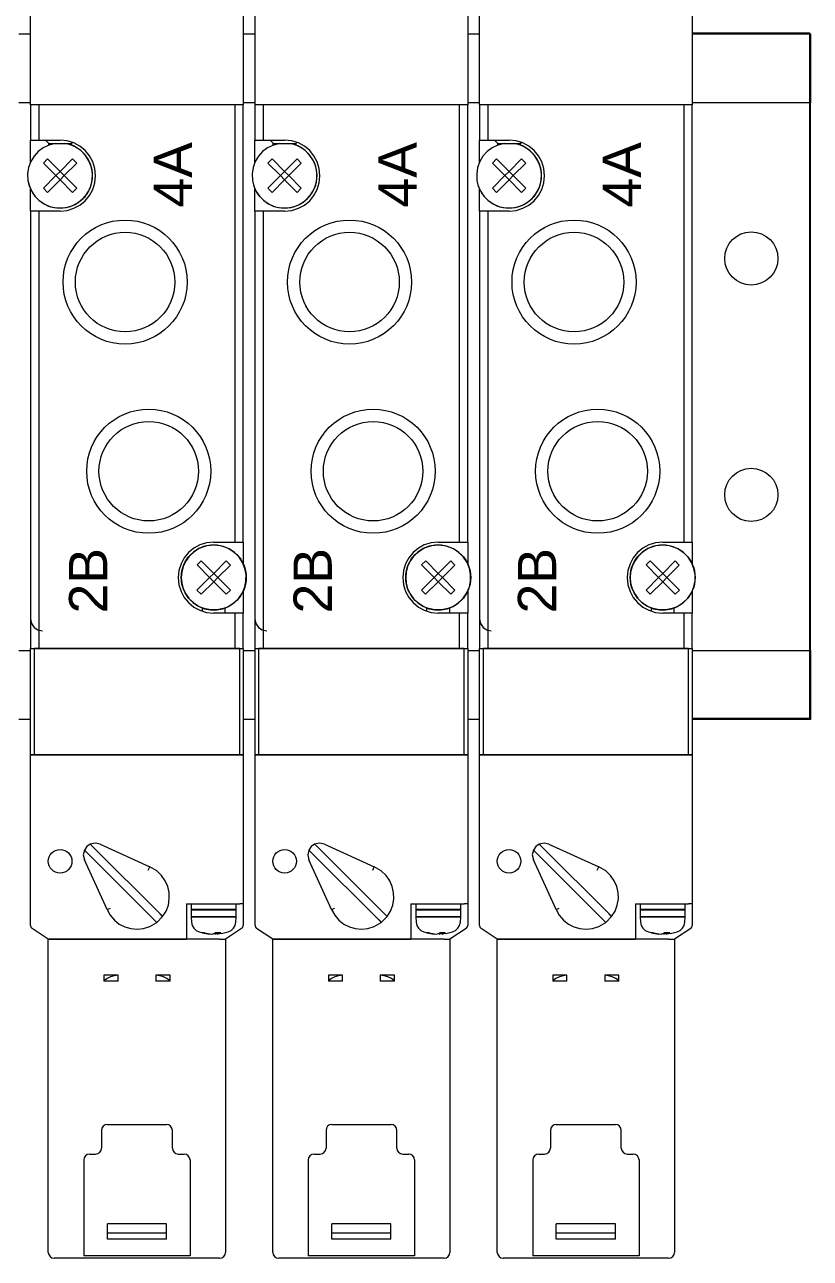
# Model space of a CAD drawing. Header units: millimetres. Extents: x 21 to 785, y 28 to 272.
# Drawn here: x 718.2 to 784.7, y 63 to 167.4 of the extents above; entities that cross this region are included whole.
import ezdxf

# ---------------------------------------------------------------- set-up
doc = ezdxf.new("R2010")
doc.units = ezdxf.units.MM

msp = doc.modelspace()

# ---------------------------------------------------------------- linework, layer by layer
at = {"color": 7, "lineweight": 0}
for points in [[(736.75, 175.06), (736.75, 160.62)], [(755.74, 175.06), (755.74, 160.62)], [(774.74, 175.06), (774.74, 160.62)], [(718.75, 160.62), (718.75, 173.22)], [(737.75, 160.62), (737.75, 173.22)], [(756.74, 160.62), (756.74, 173.22)], [(717.75, 166.63), (718.75, 166.63)], [(736.75, 166.63), (737.75, 166.63)], [(755.74, 166.63), (756.74, 166.63)], [(774.74, 166.71), (784.66, 166.71), (784.66, 108.71), (774.74, 108.71)], [(774.74, 166.63), (784.74, 166.63)], [(784.74, 166.63), (784.74, 166.51)], [(784.74, 166.51), (784.74, 160.82)], [(718.75, 160.79), (717.75, 160.79)], [(737.74, 160.79), (736.75, 160.79)], [(756.74, 160.79), (755.74, 160.79)], [(784.74, 160.79), (774.74, 160.79)], [(784.74, 160.82), (784.74, 160.79)], [(784.74, 114.45), (784.74, 160.79)], [(718.75, 160.63), (718.75, 157.63)], [(719.05, 160.62), (718.75, 160.62)], [(719.05, 160.63), (719.44, 160.63)], [(736.45, 160.62), (719.05, 160.62)], [(719.44, 160.63), (736.05, 160.63)], [(719.44, 160.63), (719.44, 157.63)], [(736.05, 160.63), (736.44, 160.63)], [(736.05, 123.62), (736.05, 160.63)], [(736.75, 160.62), (736.45, 160.62)], [(736.74, 123.62), (736.74, 160.63)], [(737.74, 160.63), (737.74, 157.63)], [(738.05, 160.62), (737.75, 160.62)], [(738.04, 160.63), (738.44, 160.63)], [(755.45, 160.62), (738.05, 160.62)], [(738.44, 160.63), (755.05, 160.63)], [(738.44, 160.63), (738.44, 157.63)], [(755.05, 160.63), (755.44, 160.63)], [(755.05, 123.62), (755.05, 160.63)], [(755.74, 160.62), (755.45, 160.62)], [(755.74, 123.62), (755.74, 160.63)], [(756.74, 160.63), (756.74, 157.63)], [(757.04, 160.62), (756.74, 160.62)], [(757.04, 160.63), (757.44, 160.63)], [(774.44, 160.62), (757.04, 160.62)], [(757.44, 160.63), (774.05, 160.63)], [(757.44, 160.63), (757.44, 157.63)], [(774.05, 160.63), (774.44, 160.63)], [(774.05, 123.62), (774.05, 160.63)], [(774.74, 160.62), (774.44, 160.62)], [(774.74, 123.62), (774.74, 160.63)], [(718.75, 155.77), (718.75, 157.63)], [(718.75, 157.63), (719.44, 157.63)], [(719.44, 157.63), (721.25, 157.63)], [(720.02, 157.62), (720.3, 157.34)], [(721.25, 151.62), (721.85, 151.69), (722.41, 151.86), (722.92, 152.14), (723.37, 152.5), (723.73, 152.95), (724.01, 153.46), (724.18, 154.02), (724.25, 154.62), (724.18, 155.23), (724.01, 155.79), (723.73, 156.3), (723.37, 156.75), (722.92, 157.11), (722.41, 157.39), (721.85, 157.56), (721.25, 157.63)], [(737.74, 155.77), (737.74, 157.63)], [(737.74, 157.63), (738.44, 157.63)], [(738.44, 157.63), (740.24, 157.63)], [(739.02, 157.62), (739.3, 157.34)], [(740.24, 151.62), (740.85, 151.69), (741.41, 151.86), (741.92, 152.14), (742.37, 152.5), (742.73, 152.95), (743.01, 153.46), (743.18, 154.02), (743.24, 154.62), (743.18, 155.23), (743.01, 155.79), (742.73, 156.3), (742.37, 156.75), (741.92, 157.11), (741.41, 157.39), (740.85, 157.56), (740.24, 157.63)], [(756.74, 155.77), (756.74, 157.63)], [(756.74, 157.63), (757.44, 157.63)], [(757.44, 157.63), (759.24, 157.63)], [(758.01, 157.62), (758.29, 157.34)], [(759.24, 151.62), (759.85, 151.69), (760.41, 151.86), (760.92, 152.14), (761.36, 152.5), (761.73, 152.95), (762.01, 153.46), (762.18, 154.02), (762.24, 154.62), (762.18, 155.23), (762.01, 155.79), (761.73, 156.3), (761.36, 156.75), (760.92, 157.11), (760.41, 157.39), (759.85, 157.56), (759.24, 157.63)], [(720.84, 157.35), (720.3, 157.21), (719.81, 156.98), (719.39, 156.66), (719.04, 156.26), (718.76, 155.81), (718.58, 155.31), (718.5, 154.78), (718.53, 154.22), (718.61, 153.85), (718.74, 153.5), (718.91, 153.17), (719.13, 152.87)], [(720.84, 157.35), (720.3, 157.21), (719.81, 156.98), (719.39, 156.66), (719.04, 156.26), (718.76, 155.81), (718.58, 155.31), (718.5, 154.78), (718.53, 154.22), (718.65, 153.73), (718.85, 153.29), (719.12, 152.89), (719.45, 152.54), (719.84, 152.26), (720.28, 152.05), (720.75, 151.92), (721.25, 151.88)], [(719.49, 152.51), (719.95, 152.2), (720.45, 151.99), (720.97, 151.89), (721.5, 151.89), (722.02, 151.99), (722.51, 152.18), (722.96, 152.48), (723.36, 152.87), (723.67, 153.33), (723.88, 153.83), (723.98, 154.35), (723.99, 154.88), (723.89, 155.4), (723.69, 155.89), (723.4, 156.34), (723.01, 156.74), (722.7, 156.96), (722.37, 157.14), (722.02, 157.27), (721.65, 157.35)], [(720.29, 157.21), (720.29, 157.35)], [(720.3, 157.34), (722.2, 157.34)], [(721.25, 151.88), (721.8, 151.93), (722.32, 152.09), (722.78, 152.35), (723.19, 152.68), (723.53, 153.09), (723.78, 153.56), (723.94, 154.07), (724, 154.63), (723.95, 155.13), (723.82, 155.6), (723.61, 156.03), (723.33, 156.42), (722.99, 156.76), (722.59, 157.03), (722.14, 157.23), (721.65, 157.35)], [(722.2, 157.34), (722.29, 157.44)], [(722.2, 157.35), (722.2, 157.21)], [(739.84, 157.35), (739.3, 157.21), (738.81, 156.98), (738.39, 156.66), (738.03, 156.26), (737.76, 155.81), (737.58, 155.31), (737.5, 154.78), (737.52, 154.22), (737.61, 153.85), (737.73, 153.5), (737.91, 153.17), (738.13, 152.87)], [(739.84, 157.35), (739.3, 157.21), (738.81, 156.98), (738.39, 156.66), (738.03, 156.26), (737.76, 155.81), (737.58, 155.31), (737.5, 154.78), (737.52, 154.22), (737.64, 153.73), (737.84, 153.29), (738.11, 152.89), (738.45, 152.54), (738.84, 152.26), (739.27, 152.05), (739.74, 151.92), (740.24, 151.88)], [(738.48, 152.51), (738.95, 152.2), (739.45, 151.99), (739.97, 151.89), (740.49, 151.89), (741.01, 151.99), (741.51, 152.18), (741.96, 152.48), (742.36, 152.87), (742.67, 153.33), (742.88, 153.83), (742.98, 154.35), (742.98, 154.88), (742.89, 155.4), (742.69, 155.89), (742.39, 156.34), (742, 156.74), (741.7, 156.96), (741.37, 157.14), (741.02, 157.27), (740.65, 157.35)], [(739.29, 157.21), (739.29, 157.35)], [(739.3, 157.34), (741.2, 157.34)], [(740.24, 151.88), (740.8, 151.93), (741.31, 152.09), (741.78, 152.35), (742.19, 152.68), (742.52, 153.09), (742.78, 153.56), (742.94, 154.07), (742.99, 154.63), (742.95, 155.13), (742.82, 155.6), (742.61, 156.03), (742.33, 156.42), (741.98, 156.76), (741.58, 157.03), (741.14, 157.23), (740.65, 157.35)], [(741.2, 157.34), (741.29, 157.44)], [(741.2, 157.35), (741.2, 157.21)], [(758.84, 157.35), (758.3, 157.21), (757.81, 156.98), (757.39, 156.66), (757.03, 156.26), (756.76, 155.81), (756.58, 155.31), (756.5, 154.78), (756.52, 154.22), (756.6, 153.85), (756.73, 153.5), (756.91, 153.17), (757.13, 152.87)], [(758.84, 157.35), (758.3, 157.21), (757.81, 156.98), (757.39, 156.66), (757.03, 156.26), (756.76, 155.81), (756.58, 155.31), (756.5, 154.78), (756.52, 154.22), (756.64, 153.73), (756.84, 153.29), (757.11, 152.89), (757.45, 152.54), (757.84, 152.26), (758.27, 152.05), (758.74, 151.92), (759.24, 151.88)], [(757.48, 152.51), (757.94, 152.2), (758.44, 151.99), (758.96, 151.89), (759.49, 151.89), (760.01, 151.99), (760.5, 152.18), (760.96, 152.48), (761.36, 152.87), (761.67, 153.33), (761.87, 153.83), (761.98, 154.35), (761.98, 154.88), (761.88, 155.4), (761.69, 155.89), (761.39, 156.34), (761, 156.74), (760.7, 156.96), (760.37, 157.14), (760.02, 157.27), (759.65, 157.35)], [(758.29, 157.21), (758.29, 157.35)], [(758.29, 157.34), (760.19, 157.34)], [(759.24, 151.88), (759.8, 151.93), (760.31, 152.09), (760.78, 152.35), (761.19, 152.68), (761.52, 153.09), (761.78, 153.56), (761.94, 154.07), (761.99, 154.63), (761.95, 155.13), (761.82, 155.6), (761.61, 156.03), (761.33, 156.42), (760.98, 156.76), (760.58, 157.03), (760.14, 157.23), (759.65, 157.35)], [(760.19, 157.34), (760.29, 157.44)], [(760.19, 157.35), (760.19, 157.21)], [(720.19, 156.04), (719.84, 155.69)], [(720.89, 154.63), (719.84, 155.69)], [(721.25, 154.98), (720.19, 156.04)], [(721.25, 154.98), (722.3, 156.04)], [(721.6, 154.63), (722.66, 155.69)], [(722.66, 155.69), (722.3, 156.04)], [(739.19, 156.04), (738.83, 155.69)], [(739.89, 154.63), (738.83, 155.69)], [(740.24, 154.98), (739.19, 156.04)], [(740.24, 154.98), (741.3, 156.04)], [(740.6, 154.63), (741.66, 155.69)], [(741.66, 155.69), (741.3, 156.04)], [(758.18, 156.04), (757.83, 155.69)], [(758.89, 154.63), (757.83, 155.69)], [(759.24, 154.98), (758.18, 156.04)], [(759.24, 154.98), (760.3, 156.04)], [(759.6, 154.63), (760.65, 155.69)], [(760.65, 155.69), (760.3, 156.04)], [(719.84, 153.57), (720.89, 154.63)], [(720.89, 154.63), (721.25, 154.98)], [(720.89, 154.63), (721.25, 154.27)], [(721.25, 154.98), (721.6, 154.63)], [(721.25, 154.27), (721.6, 154.63)], [(722.66, 153.57), (721.6, 154.63)], [(738.83, 153.57), (739.89, 154.63)], [(739.89, 154.63), (740.24, 154.98)], [(739.89, 154.63), (740.24, 154.27)], [(740.24, 154.98), (740.6, 154.63)], [(740.24, 154.27), (740.6, 154.63)], [(741.66, 153.57), (740.6, 154.63)], [(757.83, 153.57), (758.89, 154.63)], [(758.89, 154.63), (759.24, 154.98)], [(758.89, 154.63), (759.24, 154.27)], [(759.24, 154.98), (759.6, 154.63)], [(759.24, 154.27), (759.6, 154.63)], [(760.65, 153.57), (759.6, 154.63)], [(718.75, 151.62), (718.75, 153.48)], [(719.84, 153.57), (720.19, 153.21)], [(720.19, 153.21), (721.25, 154.27)], [(722.3, 153.21), (721.25, 154.27)], [(722.3, 153.21), (722.66, 153.57)], [(737.74, 151.62), (737.74, 153.48)], [(738.83, 153.57), (739.19, 153.21)], [(739.19, 153.21), (740.24, 154.27)], [(741.3, 153.21), (740.24, 154.27)], [(741.3, 153.21), (741.66, 153.57)], [(756.74, 151.62), (756.74, 153.48)], [(757.83, 153.57), (758.18, 153.21)], [(758.18, 153.21), (759.24, 154.27)], [(760.3, 153.21), (759.24, 154.27)], [(760.3, 153.21), (760.65, 153.57)], [(719.44, 151.62), (718.75, 151.62)], [(718.75, 151.62), (718.75, 114.62)], [(721.25, 151.62), (719.44, 151.62)], [(719.44, 151.62), (719.44, 114.62)], [(738.44, 151.62), (737.74, 151.62)], [(737.74, 151.62), (737.74, 114.62)], [(740.24, 151.62), (738.44, 151.62)], [(738.44, 151.62), (738.44, 114.62)], [(757.44, 151.62), (756.74, 151.62)], [(756.74, 151.62), (756.74, 114.62)], [(759.24, 151.62), (757.44, 151.62)], [(757.44, 151.62), (757.44, 114.62)], [(734.24, 123.62), (733.64, 123.56), (733.08, 123.39), (732.57, 123.11), (732.12, 122.74), (731.76, 122.3), (731.48, 121.79), (731.31, 121.23), (731.25, 120.62), (731.31, 120.02), (731.48, 119.45), (731.76, 118.94), (732.12, 118.5), (732.57, 118.13), (733.08, 117.86), (733.64, 117.68), (734.24, 117.62)], [(732.49, 118.51), (732.95, 118.2), (733.45, 117.99), (733.97, 117.89), (734.5, 117.89), (735.02, 117.98), (735.51, 118.18), (735.96, 118.48), (736.36, 118.87), (736.67, 119.33), (736.88, 119.83), (736.98, 120.35), (736.99, 120.88), (736.89, 121.39), (736.69, 121.89), (736.4, 122.34), (736.01, 122.74), (735.55, 123.05), (735.05, 123.26), (734.53, 123.36), (734, 123.37), (733.48, 123.27), (732.99, 123.07), (732.53, 122.78), (732.13, 122.39), (731.86, 121.98), (731.66, 121.55), (731.54, 121.09), (731.5, 120.63), (731.54, 120.16), (731.66, 119.7), (731.86, 119.27), (732.13, 118.87)], [(734.24, 123.62), (736.05, 123.62)], [(736.05, 123.62), (736.74, 123.62)], [(736.74, 123.62), (736.74, 121.77)], [(753.24, 123.62), (752.64, 123.56), (752.07, 123.39), (751.57, 123.11), (751.12, 122.74), (750.76, 122.3), (750.48, 121.79), (750.3, 121.23), (750.24, 120.62), (750.3, 120.02), (750.48, 119.45), (750.76, 118.94), (751.12, 118.5), (751.57, 118.13), (752.07, 117.86), (752.64, 117.68), (753.24, 117.62)], [(751.49, 118.51), (751.95, 118.2), (752.45, 117.99), (752.97, 117.89), (753.49, 117.89), (754.01, 117.98), (754.51, 118.18), (754.96, 118.48), (755.36, 118.87), (755.67, 119.33), (755.88, 119.83), (755.98, 120.35), (755.98, 120.88), (755.89, 121.39), (755.69, 121.89), (755.39, 122.34), (755, 122.74), (754.54, 123.05), (754.04, 123.26), (753.52, 123.36), (753, 123.37), (752.48, 123.27), (751.98, 123.07), (751.53, 122.78), (751.13, 122.39), (750.85, 121.98), (750.66, 121.55), (750.54, 121.09), (750.5, 120.63), (750.54, 120.16), (750.66, 119.7), (750.85, 119.27), (751.13, 118.87)], [(753.24, 123.62), (755.05, 123.62)], [(755.05, 123.62), (755.74, 123.62)], [(755.74, 123.62), (755.74, 121.77)], [(772.24, 123.62), (771.64, 123.56), (771.07, 123.39), (770.56, 123.11), (770.12, 122.74), (769.75, 122.3), (769.48, 121.79), (769.3, 121.23), (769.24, 120.62), (769.3, 120.02), (769.48, 119.45), (769.75, 118.94), (770.12, 118.5), (770.56, 118.13), (771.07, 117.86), (771.64, 117.68), (772.24, 117.62)], [(770.48, 118.51), (770.95, 118.2), (771.44, 117.99), (771.97, 117.89), (772.49, 117.89), (773.01, 117.98), (773.5, 118.18), (773.96, 118.48), (774.36, 118.87), (774.67, 119.33), (774.87, 119.83), (774.98, 120.35), (774.98, 120.88), (774.88, 121.39), (774.69, 121.89), (774.39, 122.34), (774, 122.74), (773.54, 123.05), (773.04, 123.26), (772.52, 123.36), (771.99, 123.37), (771.48, 123.27), (770.98, 123.07), (770.53, 122.78), (770.13, 122.39), (769.85, 121.98), (769.65, 121.55), (769.53, 121.09), (769.49, 120.63), (769.53, 120.16), (769.65, 119.7), (769.85, 119.27), (770.13, 118.87)], [(772.24, 123.62), (774.05, 123.62)], [(774.05, 123.62), (774.74, 123.62)], [(774.74, 123.62), (774.74, 121.77)], [(733.19, 122.04), (732.84, 121.69)], [(733.89, 120.63), (732.84, 121.69)], [(734.25, 120.98), (733.19, 122.04)], [(734.25, 120.97), (735.3, 122.03)], [(734.6, 120.62), (735.66, 121.68)], [(735.66, 121.68), (735.3, 122.03)], [(752.19, 122.04), (751.83, 121.69)], [(752.89, 120.63), (751.83, 121.69)], [(753.25, 120.98), (752.19, 122.04)], [(753.24, 120.97), (754.3, 122.03)], [(753.6, 120.62), (754.66, 121.68)], [(754.66, 121.68), (754.3, 122.03)], [(771.18, 122.04), (770.83, 121.69)], [(771.89, 120.63), (770.83, 121.69)], [(772.24, 120.98), (771.18, 122.04)], [(772.24, 120.97), (773.3, 122.03)], [(772.59, 120.62), (773.65, 121.68)], [(773.65, 121.68), (773.3, 122.03)], [(732.83, 119.56), (733.89, 120.62)], [(733.19, 119.21), (734.25, 120.27)], [(733.89, 120.63), (734.25, 120.98)], [(733.89, 120.63), (734.25, 120.27)], [(734.25, 120.98), (734.6, 120.63)], [(734.25, 120.27), (734.6, 120.63)], [(735.31, 119.21), (734.25, 120.27)], [(735.66, 119.57), (734.6, 120.63)], [(751.83, 119.56), (752.89, 120.62)], [(752.18, 119.21), (753.24, 120.27)], [(752.89, 120.63), (753.25, 120.98)], [(752.89, 120.63), (753.25, 120.27)], [(753.25, 120.98), (753.6, 120.63)], [(753.25, 120.27), (753.6, 120.63)], [(754.3, 119.21), (753.25, 120.27)], [(754.66, 119.57), (753.6, 120.63)], [(770.83, 119.56), (771.89, 120.62)], [(771.18, 119.21), (772.24, 120.27)], [(771.89, 120.63), (772.24, 120.98)], [(771.89, 120.63), (772.24, 120.27)], [(772.24, 120.98), (772.6, 120.63)], [(772.24, 120.27), (772.6, 120.63)], [(773.3, 119.21), (772.24, 120.27)], [(773.66, 119.57), (772.6, 120.63)], [(732.83, 119.56), (733.19, 119.21)], [(735.31, 119.21), (735.66, 119.57)], [(736.74, 119.48), (736.74, 117.62)], [(751.83, 119.56), (752.18, 119.21)], [(754.3, 119.21), (754.66, 119.57)], [(755.74, 119.48), (755.74, 117.62)], [(770.83, 119.56), (771.18, 119.21)], [(773.3, 119.21), (773.66, 119.57)], [(774.74, 119.48), (774.74, 117.62)], [(733.29, 117.78), (733.29, 118.04)], [(735.2, 118.04), (735.2, 117.62)], [(752.29, 117.78), (752.29, 118.04)], [(754.19, 118.04), (754.19, 117.62)], [(771.29, 117.78), (771.29, 118.04)], [(773.19, 118.04), (773.19, 117.62)], [(718.75, 117.12), (718.83, 116.73), (719.04, 116.41), (719.36, 116.2), (719.75, 116.12)], [(736.05, 117.62), (734.24, 117.62)], [(736.74, 117.62), (736.05, 117.62)], [(736.05, 114.62), (736.05, 117.62)], [(736.74, 114.62), (736.74, 117.62)], [(737.74, 117.12), (737.82, 116.73), (738.04, 116.41), (738.36, 116.2), (738.74, 116.12)], [(755.05, 117.62), (753.24, 117.62)], [(755.74, 117.62), (755.05, 117.62)], [(755.05, 114.62), (755.05, 117.62)], [(755.74, 114.62), (755.74, 117.62)], [(756.74, 117.12), (756.82, 116.73), (757.04, 116.41), (757.35, 116.2), (757.74, 116.12)], [(774.05, 117.62), (772.24, 117.62)], [(774.74, 117.62), (774.05, 117.62)], [(774.05, 114.62), (774.05, 117.62)], [(774.74, 114.62), (774.74, 117.62)], [(717.75, 114.46), (718.75, 114.46)], [(718.75, 114.63), (719.05, 114.63)], [(718.75, 105.63), (718.75, 114.63)], [(736.45, 114.63), (719.05, 114.63)], [(719.05, 114.63), (719.05, 105.63)], [(719.05, 114.62), (719.44, 114.62)], [(719.44, 114.62), (736.05, 114.62)], [(736.05, 114.62), (736.44, 114.62)], [(736.45, 114.63), (736.75, 114.63)], [(736.45, 105.63), (736.45, 114.63)], [(736.74, 114.45), (737.74, 114.45)], [(736.75, 114.63), (736.75, 105.63)], [(737.75, 114.63), (738.05, 114.63)], [(737.75, 105.63), (737.75, 114.63)], [(738.04, 114.62), (738.44, 114.62)], [(755.44, 114.63), (738.05, 114.63)], [(738.05, 114.63), (738.05, 105.63)], [(738.44, 114.62), (755.05, 114.62)], [(755.05, 114.62), (755.44, 114.62)], [(755.44, 114.63), (755.74, 114.63)], [(755.44, 105.63), (755.44, 114.63)], [(755.74, 114.63), (755.74, 105.63)], [(755.74, 114.45), (756.74, 114.45)], [(756.74, 114.63), (757.04, 114.63)], [(756.74, 105.63), (756.74, 114.63)], [(774.44, 114.63), (757.04, 114.63)], [(757.04, 114.63), (757.04, 105.63)], [(757.04, 114.62), (757.44, 114.62)], [(757.44, 114.62), (774.05, 114.62)], [(774.05, 114.62), (774.44, 114.62)], [(774.44, 114.63), (774.74, 114.63)], [(774.44, 105.63), (774.44, 114.63)], [(774.74, 114.63), (774.74, 105.63)], [(774.74, 114.45), (784.74, 114.45)], [(784.74, 114.45), (784.74, 114.42)], [(784.74, 114.42), (784.74, 108.73)], [(718.75, 108.62), (717.75, 108.62)], [(737.74, 108.62), (736.75, 108.62)], [(756.74, 108.62), (755.74, 108.62)], [(784.74, 108.62), (774.74, 108.62)], [(784.74, 108.73), (784.74, 108.62)], [(719.05, 105.63), (718.75, 105.63)], [(718.75, 91.18), (718.75, 105.62)], [(718.75, 105.62), (719.05, 105.62)], [(736.45, 105.63), (719.05, 105.63)], [(719.05, 105.62), (736.45, 105.62)], [(736.75, 105.63), (736.45, 105.63)], [(736.45, 105.62), (736.75, 105.62)], [(736.75, 105.62), (736.75, 93.02)], [(738.05, 105.63), (737.75, 105.63)], [(737.75, 91.18), (737.75, 105.62)], [(737.75, 105.62), (738.05, 105.62)], [(755.44, 105.63), (738.05, 105.63)], [(738.05, 105.62), (755.45, 105.62)], [(755.74, 105.63), (755.44, 105.63)], [(755.45, 105.62), (755.74, 105.62)], [(755.74, 105.62), (755.74, 93.02)], [(757.04, 105.63), (756.74, 105.63)], [(756.74, 91.18), (756.74, 105.62)], [(756.74, 105.62), (757.04, 105.62)], [(774.44, 105.63), (757.04, 105.63)], [(757.04, 105.62), (774.44, 105.62)], [(774.74, 105.63), (774.44, 105.63)], [(774.44, 105.62), (774.74, 105.62)], [(774.74, 105.62), (774.74, 93.02)], [(724.63, 98.07), (724.21, 98.16), (723.79, 98.07)], [(743.63, 98.07), (743.21, 98.16), (742.79, 98.07)], [(762.62, 98.07), (762.21, 98.16), (761.79, 98.07)], [(723.3, 97.57), (723.21, 97.16), (723.3, 96.75)], [(723.79, 98.07), (723.5, 97.86), (723.3, 97.57)], [(723.3, 97.57), (723.54, 97.34)], [(729.21, 91.66), (723.54, 97.34)], [(724.03, 97.83), (723.79, 98.07)], [(724.03, 97.83), (729.71, 92.16)], [(724.63, 98.07), (728.83, 96.15)], [(742.3, 97.57), (742.21, 97.16), (742.3, 96.75)], [(742.79, 98.07), (742.5, 97.86), (742.3, 97.57)], [(742.3, 97.57), (742.53, 97.34)], [(748.21, 91.66), (742.53, 97.34)], [(743.03, 97.83), (742.79, 98.07)], [(743.03, 97.83), (748.71, 92.16)], [(743.63, 98.07), (747.83, 96.15)], [(761.3, 97.57), (761.21, 97.16), (761.3, 96.75)], [(761.79, 98.07), (761.5, 97.86), (761.3, 97.57)], [(761.3, 97.57), (761.53, 97.34)], [(767.21, 91.66), (761.53, 97.34)], [(762.02, 97.83), (761.79, 98.07)], [(762.02, 97.83), (767.71, 92.16)], [(762.62, 98.07), (766.83, 96.15)], [(725.22, 92.54), (723.3, 96.75)], [(728.71, 95.88), (728.83, 96.15)], [(729.92, 91.94), (730.22, 92.41), (730.41, 92.92), (730.49, 93.45), (730.48, 93.97), (730.36, 94.49), (730.14, 94.97), (729.83, 95.42), (729.43, 95.8), (728.83, 96.15)], [(744.22, 92.54), (742.3, 96.75)], [(747.71, 95.88), (747.83, 96.15)], [(748.92, 91.94), (749.22, 92.41), (749.4, 92.92), (749.49, 93.45), (749.47, 93.97), (749.36, 94.49), (749.14, 94.97), (748.83, 95.42), (748.43, 95.8), (747.83, 96.15)], [(763.22, 92.54), (761.3, 96.75)], [(766.71, 95.88), (766.83, 96.15)], [(767.92, 91.94), (768.21, 92.41), (768.4, 92.92), (768.49, 93.45), (768.47, 93.97), (768.35, 94.49), (768.14, 94.97), (767.83, 95.42), (767.43, 95.8), (766.83, 96.15)], [(731.95, 93.02), (731.95, 90.02)], [(731.95, 93.02), (736.45, 93.02)], [(732.35, 93.03), (732.35, 92.53)], [(736.15, 92.53), (736.15, 93.03)], [(736.75, 93.02), (736.45, 93.02)], [(736.75, 93.02), (736.75, 91.18)], [(750.94, 93.02), (750.94, 90.02)], [(750.94, 93.02), (755.45, 93.02)], [(751.35, 93.03), (751.35, 92.53)], [(755.15, 92.53), (755.15, 93.03)], [(755.74, 93.02), (755.44, 93.02)], [(755.74, 93.02), (755.74, 91.18)], [(769.94, 93.02), (769.94, 90.02)], [(769.94, 93.02), (774.44, 93.02)], [(770.34, 93.03), (770.34, 92.53)], [(774.14, 92.53), (774.14, 93.03)], [(774.74, 93.02), (774.44, 93.02)], [(774.74, 93.02), (774.74, 91.18)], [(725.22, 92.54), (725.5, 92.66)], [(725.22, 92.54), (725.49, 92.05), (725.84, 91.64), (726.26, 91.31), (726.73, 91.07), (727.24, 90.92), (727.77, 90.87), (728.3, 90.93), (728.83, 91.1), (729.43, 91.45)], [(729.43, 91.45), (729.92, 91.94)], [(729.92, 91.94), (729.71, 92.16)], [(736.15, 92.53), (732.35, 92.53)], [(732.35, 92.52), (736.15, 92.52)], [(732.35, 92.52), (732.35, 91.92)], [(732.35, 91.92), (736.15, 91.92)], [(736.15, 91.91), (732.35, 91.91)], [(732.35, 91.91), (732.37, 91.48)], [(734.11, 91.92), (733.76, 91.92)], [(736.12, 91.48), (736.15, 91.91)], [(736.15, 91.92), (736.15, 92.52)], [(744.22, 92.54), (744.49, 92.66)], [(744.22, 92.54), (744.49, 92.05), (744.84, 91.64), (745.26, 91.31), (745.73, 91.07), (746.23, 90.92), (746.76, 90.87), (747.3, 90.93), (747.83, 91.1), (748.43, 91.45)], [(748.43, 91.45), (748.92, 91.94)], [(748.92, 91.94), (748.71, 92.16)], [(755.15, 92.53), (751.35, 92.53)], [(751.35, 92.52), (755.15, 92.52)], [(751.35, 92.52), (751.35, 91.92)], [(751.35, 91.92), (755.15, 91.92)], [(755.15, 91.91), (751.35, 91.91)], [(751.35, 91.91), (751.37, 91.48)], [(753.11, 91.92), (752.76, 91.92)], [(755.12, 91.48), (755.15, 91.91)], [(755.15, 91.92), (755.15, 92.52)], [(763.22, 92.54), (763.49, 92.66)], [(763.22, 92.54), (763.49, 92.05), (763.84, 91.64), (764.26, 91.31), (764.73, 91.07), (765.23, 90.92), (765.76, 90.87), (766.3, 90.93), (766.83, 91.1), (767.42, 91.45)], [(767.42, 91.45), (767.92, 91.94)], [(767.92, 91.94), (767.71, 92.16)], [(774.14, 92.53), (770.34, 92.53)], [(770.34, 92.52), (774.14, 92.52)], [(770.34, 92.52), (770.34, 91.92)], [(770.34, 91.92), (774.14, 91.92)], [(774.14, 91.91), (770.34, 91.91)], [(770.34, 91.91), (770.37, 91.48)], [(772.1, 91.92), (771.76, 91.92)], [(774.12, 91.48), (774.14, 91.91)], [(774.14, 91.92), (774.14, 92.52)], [(718.75, 91.18), (718.78, 91.04), (718.88, 90.94)], [(720.25, 90.02), (718.88, 90.94)], [(729.21, 91.66), (729.43, 91.45)], [(732.37, 91.48), (732.43, 91.2), (732.57, 90.96), (732.77, 90.77), (733.03, 90.65)], [(736.61, 90.94), (735.25, 90.02)], [(735.46, 90.65), (735.72, 90.77), (735.92, 90.96), (736.06, 91.2), (736.12, 91.48)], [(736.61, 90.94), (736.71, 91.04), (736.75, 91.18)], [(737.75, 91.18), (737.78, 91.04), (737.88, 90.94)], [(739.25, 90.02), (737.88, 90.94)], [(748.21, 91.66), (748.43, 91.45)], [(751.37, 91.48), (751.43, 91.2), (751.57, 90.96), (751.77, 90.77), (752.03, 90.65)], [(755.61, 90.94), (754.24, 90.02)], [(754.46, 90.65), (754.72, 90.77), (754.92, 90.96), (755.06, 91.2), (755.12, 91.48)], [(755.61, 90.94), (755.71, 91.04), (755.74, 91.18)], [(756.74, 91.18), (756.78, 91.04), (756.88, 90.94)], [(758.24, 90.02), (756.88, 90.94)], [(767.21, 91.66), (767.42, 91.45)], [(770.37, 91.48), (770.43, 91.2), (770.57, 90.96), (770.77, 90.77), (771.03, 90.65)], [(774.61, 90.94), (773.24, 90.02)], [(773.46, 90.65), (773.72, 90.77), (773.92, 90.96), (774.06, 91.2), (774.12, 91.48)], [(774.61, 90.94), (774.71, 91.04), (774.74, 91.18)], [(720.25, 90.03), (720.75, 90.03)], [(720.25, 63.53), (720.25, 90.03)], [(720.79, 90.02), (720.25, 90.02)], [(734.75, 90.03), (720.75, 90.03)], [(720.79, 90.02), (731.95, 90.02)], [(733.03, 90.65), (733.59, 90.51)], [(733.47, 90.58), (733.28, 90.58)], [(733.28, 90.58), (733.92, 90.45)], [(733.47, 90.58), (734.11, 90.45)], [(734.11, 90.45), (734.38, 90.58)], [(734.25, 90.52), (734.38, 90.45)], [(734.84, 90.58), (734.38, 90.58)], [(734.38, 90.45), (734.38, 90.58)], [(734.5, 90.48), (734.38, 90.45)], [(734.57, 90.45), (734.57, 90.58)], [(734.57, 90.45), (734.84, 90.58)], [(734.9, 90.52), (734.57, 90.45)], [(734.75, 90.03), (735.25, 90.03)], [(734.9, 90.51), (735.46, 90.65)], [(735.25, 90.03), (735.25, 63.53)], [(739.25, 90.03), (739.75, 90.03)], [(739.25, 63.53), (739.25, 90.03)], [(739.79, 90.02), (739.25, 90.02)], [(753.75, 90.03), (739.75, 90.03)], [(739.79, 90.02), (750.94, 90.02)], [(752.03, 90.65), (752.59, 90.51)], [(752.47, 90.58), (752.28, 90.58)], [(752.28, 90.58), (752.92, 90.45)], [(752.47, 90.58), (753.11, 90.45)], [(753.11, 90.45), (753.38, 90.58)], [(753.25, 90.52), (753.38, 90.45)], [(753.84, 90.58), (753.38, 90.58)], [(753.38, 90.45), (753.38, 90.58)], [(753.5, 90.48), (753.38, 90.45)], [(753.57, 90.45), (753.57, 90.58)], [(753.57, 90.45), (753.84, 90.58)], [(753.9, 90.52), (753.57, 90.45)], [(753.75, 90.03), (754.24, 90.03)], [(753.9, 90.51), (754.46, 90.65)], [(754.24, 90.03), (754.24, 63.53)], [(758.24, 90.03), (758.74, 90.03)], [(758.24, 63.53), (758.24, 90.03)], [(758.79, 90.02), (758.24, 90.02)], [(772.74, 90.03), (758.74, 90.03)], [(758.79, 90.02), (769.94, 90.02)], [(771.03, 90.65), (771.59, 90.51)], [(771.46, 90.58), (771.27, 90.58)], [(771.27, 90.58), (771.92, 90.45)], [(771.46, 90.58), (772.11, 90.45)], [(772.11, 90.45), (772.37, 90.58)], [(772.24, 90.52), (772.38, 90.45)], [(772.84, 90.58), (772.37, 90.58)], [(772.38, 90.45), (772.38, 90.58)], [(772.5, 90.48), (772.38, 90.45)], [(772.57, 90.45), (772.57, 90.58)], [(772.57, 90.45), (772.84, 90.58)], [(772.9, 90.52), (772.57, 90.45)], [(772.74, 90.03), (773.24, 90.03)], [(772.9, 90.51), (773.46, 90.65)], [(773.24, 90.03), (773.24, 63.53)], [(724.95, 86.98), (724.95, 86.48)], [(726.15, 86.98), (724.95, 86.98)], [(726.15, 86.98), (725.82, 86.93), (725.51, 86.84), (725.22, 86.69), (724.95, 86.5)], [(726.15, 86.48), (726.15, 86.98)], [(729.35, 86.98), (729.35, 86.48)], [(730.55, 86.98), (729.35, 86.98)], [(730.55, 86.5), (730.28, 86.69), (729.99, 86.84), (729.67, 86.93), (729.35, 86.98)], [(730.55, 86.48), (730.55, 86.98)], [(743.95, 86.98), (743.95, 86.48)], [(745.15, 86.98), (743.95, 86.98)], [(745.15, 86.98), (744.82, 86.93), (744.51, 86.84), (744.21, 86.69), (743.95, 86.5)], [(745.15, 86.48), (745.15, 86.98)], [(748.34, 86.98), (748.34, 86.48)], [(749.55, 86.98), (748.34, 86.98)], [(749.55, 86.5), (749.28, 86.69), (748.99, 86.84), (748.67, 86.93), (748.34, 86.98)], [(749.55, 86.48), (749.55, 86.98)], [(762.94, 86.98), (762.94, 86.48)], [(764.14, 86.98), (762.94, 86.98)], [(764.14, 86.98), (763.82, 86.93), (763.5, 86.84), (763.21, 86.69), (762.94, 86.5)], [(764.14, 86.48), (764.14, 86.98)], [(767.34, 86.98), (767.34, 86.48)], [(768.54, 86.98), (767.34, 86.98)], [(768.54, 86.5), (768.28, 86.69), (767.98, 86.84), (767.67, 86.93), (767.34, 86.98)], [(768.54, 86.48), (768.54, 86.98)], [(726.15, 86.48), (724.95, 86.48)], [(730.55, 86.48), (729.35, 86.48)], [(745.15, 86.48), (743.95, 86.48)], [(749.55, 86.48), (748.34, 86.48)], [(764.14, 86.48), (762.94, 86.48)], [(768.54, 86.48), (767.34, 86.48)], [(725.25, 74.35), (725.05, 74.31), (724.89, 74.2), (724.79, 74.04), (724.75, 73.85)], [(725.25, 74.35), (730.25, 74.35)], [(730.75, 73.85), (730.71, 74.04), (730.6, 74.2), (730.44, 74.31), (730.25, 74.35)], [(744.25, 74.35), (744.05, 74.31), (743.89, 74.2), (743.79, 74.04), (743.75, 73.85)], [(744.25, 74.35), (749.25, 74.35)], [(749.75, 73.85), (749.71, 74.04), (749.6, 74.2), (749.44, 74.31), (749.25, 74.35)], [(763.24, 74.35), (763.05, 74.31), (762.89, 74.2), (762.78, 74.04), (762.74, 73.85)], [(763.24, 74.35), (768.24, 74.35)], [(768.74, 73.85), (768.7, 74.04), (768.6, 74.2), (768.44, 74.31), (768.24, 74.35)], [(724.75, 73.85), (724.75, 72.35)], [(730.75, 72.35), (730.75, 73.85)], [(743.75, 73.85), (743.75, 72.35)], [(749.75, 72.35), (749.75, 73.85)], [(762.74, 73.85), (762.74, 72.35)], [(768.74, 72.35), (768.74, 73.85)], [(724.25, 71.85), (724.44, 71.89), (724.6, 72), (724.71, 72.15), (724.75, 72.35)], [(730.75, 72.35), (730.79, 72.15), (730.89, 72), (731.05, 71.89), (731.25, 71.85)], [(743.25, 71.85), (743.44, 71.89), (743.6, 72), (743.71, 72.15), (743.75, 72.35)], [(749.75, 72.35), (749.78, 72.15), (749.89, 72), (750.05, 71.89), (750.25, 71.85)], [(762.24, 71.85), (762.44, 71.89), (762.6, 72), (762.7, 72.15), (762.74, 72.35)], [(768.74, 72.35), (768.78, 72.15), (768.89, 72), (769.05, 71.89), (769.24, 71.85)], [(723.75, 71.85), (723.55, 71.81), (723.39, 71.7), (723.29, 71.54), (723.25, 71.35)], [(723.25, 71.35), (723.25, 63.25)], [(723.75, 71.85), (724.25, 71.85)], [(731.25, 71.85), (731.75, 71.85)], [(732.25, 71.35), (732.21, 71.54), (732.1, 71.7), (731.94, 71.81), (731.75, 71.85)], [(732.25, 71.35), (732.25, 63.25)], [(742.75, 71.85), (742.55, 71.81), (742.39, 71.7), (742.28, 71.54), (742.25, 71.35)], [(742.25, 71.35), (742.25, 63.25)], [(742.75, 71.85), (743.25, 71.85)], [(750.25, 71.85), (750.75, 71.85)], [(751.25, 71.35), (751.21, 71.54), (751.1, 71.7), (750.94, 71.81), (750.75, 71.85)], [(751.25, 71.35), (751.25, 63.25)], [(761.74, 71.85), (761.55, 71.81), (761.39, 71.7), (761.28, 71.54), (761.24, 71.35)], [(761.24, 71.35), (761.24, 63.25)], [(761.74, 71.85), (762.24, 71.85)], [(769.24, 71.85), (769.74, 71.85)], [(770.24, 71.35), (770.2, 71.54), (770.1, 71.7), (769.94, 71.81), (769.74, 71.85)], [(770.24, 71.35), (770.24, 63.25)], [(730.25, 65.95), (725.25, 65.95)], [(725.25, 65.15), (725.25, 65.95)], [(730.25, 65.15), (730.25, 65.95)], [(749.25, 65.95), (744.25, 65.95)], [(744.25, 65.15), (744.25, 65.95)], [(749.25, 65.15), (749.25, 65.95)], [(768.24, 65.95), (763.24, 65.95)], [(763.24, 65.15), (763.24, 65.95)], [(768.24, 65.15), (768.24, 65.95)], [(730.25, 65.15), (725.25, 65.15)], [(725.25, 64.65), (725.25, 65.15)], [(730.25, 64.65), (730.25, 65.15)], [(749.25, 65.15), (744.25, 65.15)], [(744.25, 64.65), (744.25, 65.15)], [(749.25, 64.65), (749.25, 65.15)], [(768.24, 65.15), (763.24, 65.15)], [(763.24, 64.65), (763.24, 65.15)], [(768.24, 64.65), (768.24, 65.15)], [(730.25, 64.65), (725.25, 64.65)], [(749.25, 64.65), (744.25, 64.65)], [(768.24, 64.65), (763.24, 64.65)], [(720.25, 63.53), (720.29, 63.34), (720.4, 63.18), (720.55, 63.07), (720.75, 63.03)], [(734.75, 63.03), (720.75, 63.03)], [(732.25, 63.25), (723.25, 63.25)], [(734.75, 63.03), (734.94, 63.07), (735.1, 63.18), (735.21, 63.34), (735.25, 63.53)], [(739.25, 63.53), (739.29, 63.34), (739.39, 63.18), (739.55, 63.07), (739.75, 63.03)], [(753.75, 63.03), (739.75, 63.03)], [(751.25, 63.25), (742.25, 63.25)], [(753.75, 63.03), (753.94, 63.07), (754.1, 63.18), (754.21, 63.34), (754.24, 63.53)], [(758.24, 63.53), (758.28, 63.34), (758.39, 63.18), (758.55, 63.07), (758.74, 63.03)], [(772.74, 63.03), (758.74, 63.03)], [(770.24, 63.25), (761.24, 63.25)], [(772.74, 63.03), (772.94, 63.07), (773.1, 63.18), (773.2, 63.34), (773.24, 63.53)]]:
    msp.add_lwpolyline(points, dxfattribs=at)
for centre, radius in [((726.75, 145.62), 5.25), ((745.74, 145.62), 5.25), ((764.74, 145.62), 5.25), ((726.75, 145.62), 4.21), ((745.74, 145.62), 4.21), ((764.74, 145.62), 4.21), ((779.74, 147.62), 2.25), ((728.75, 129.62), 5.25), ((747.74, 129.62), 5.25), ((766.74, 129.62), 5.25), ((728.75, 129.62), 4.21), ((747.74, 129.62), 4.21), ((766.74, 129.62), 4.21), ((779.74, 127.62), 2.25), ((734.25, 120.63), 2.75), ((753.25, 120.63), 2.75), ((772.24, 120.63), 2.75), ((721.25, 96.62), 1), ((740.25, 96.62), 1), ((759.24, 96.62), 1)]:
    msp.add_circle(centre, radius, dxfattribs=at)

# ---------------------------------------------------------------- texts
at = {"color": 7, "char_height": 3.2447, "attachment_point": 1, "rotation": 90}
for s, insert in [('{\\fArial|b0|i0|c0;4A}', (729.17, 151.92)), ('{\\fArial|b0|i0|c0;4A}', (748.17, 151.92)), ('{\\fArial|b0|i0|c0;4A}', (767.17, 151.92)), ('{\\fArial|b0|i0|c0;2B}', (722, 117.58)), ('{\\fArial|b0|i0|c0;2B}', (741, 117.58)), ('{\\fArial|b0|i0|c0;2B}', (759.99, 117.58))]:
    msp.add_mtext(s, dxfattribs=dict(at, insert=insert))

doc.saveas('drawing.dxf')
